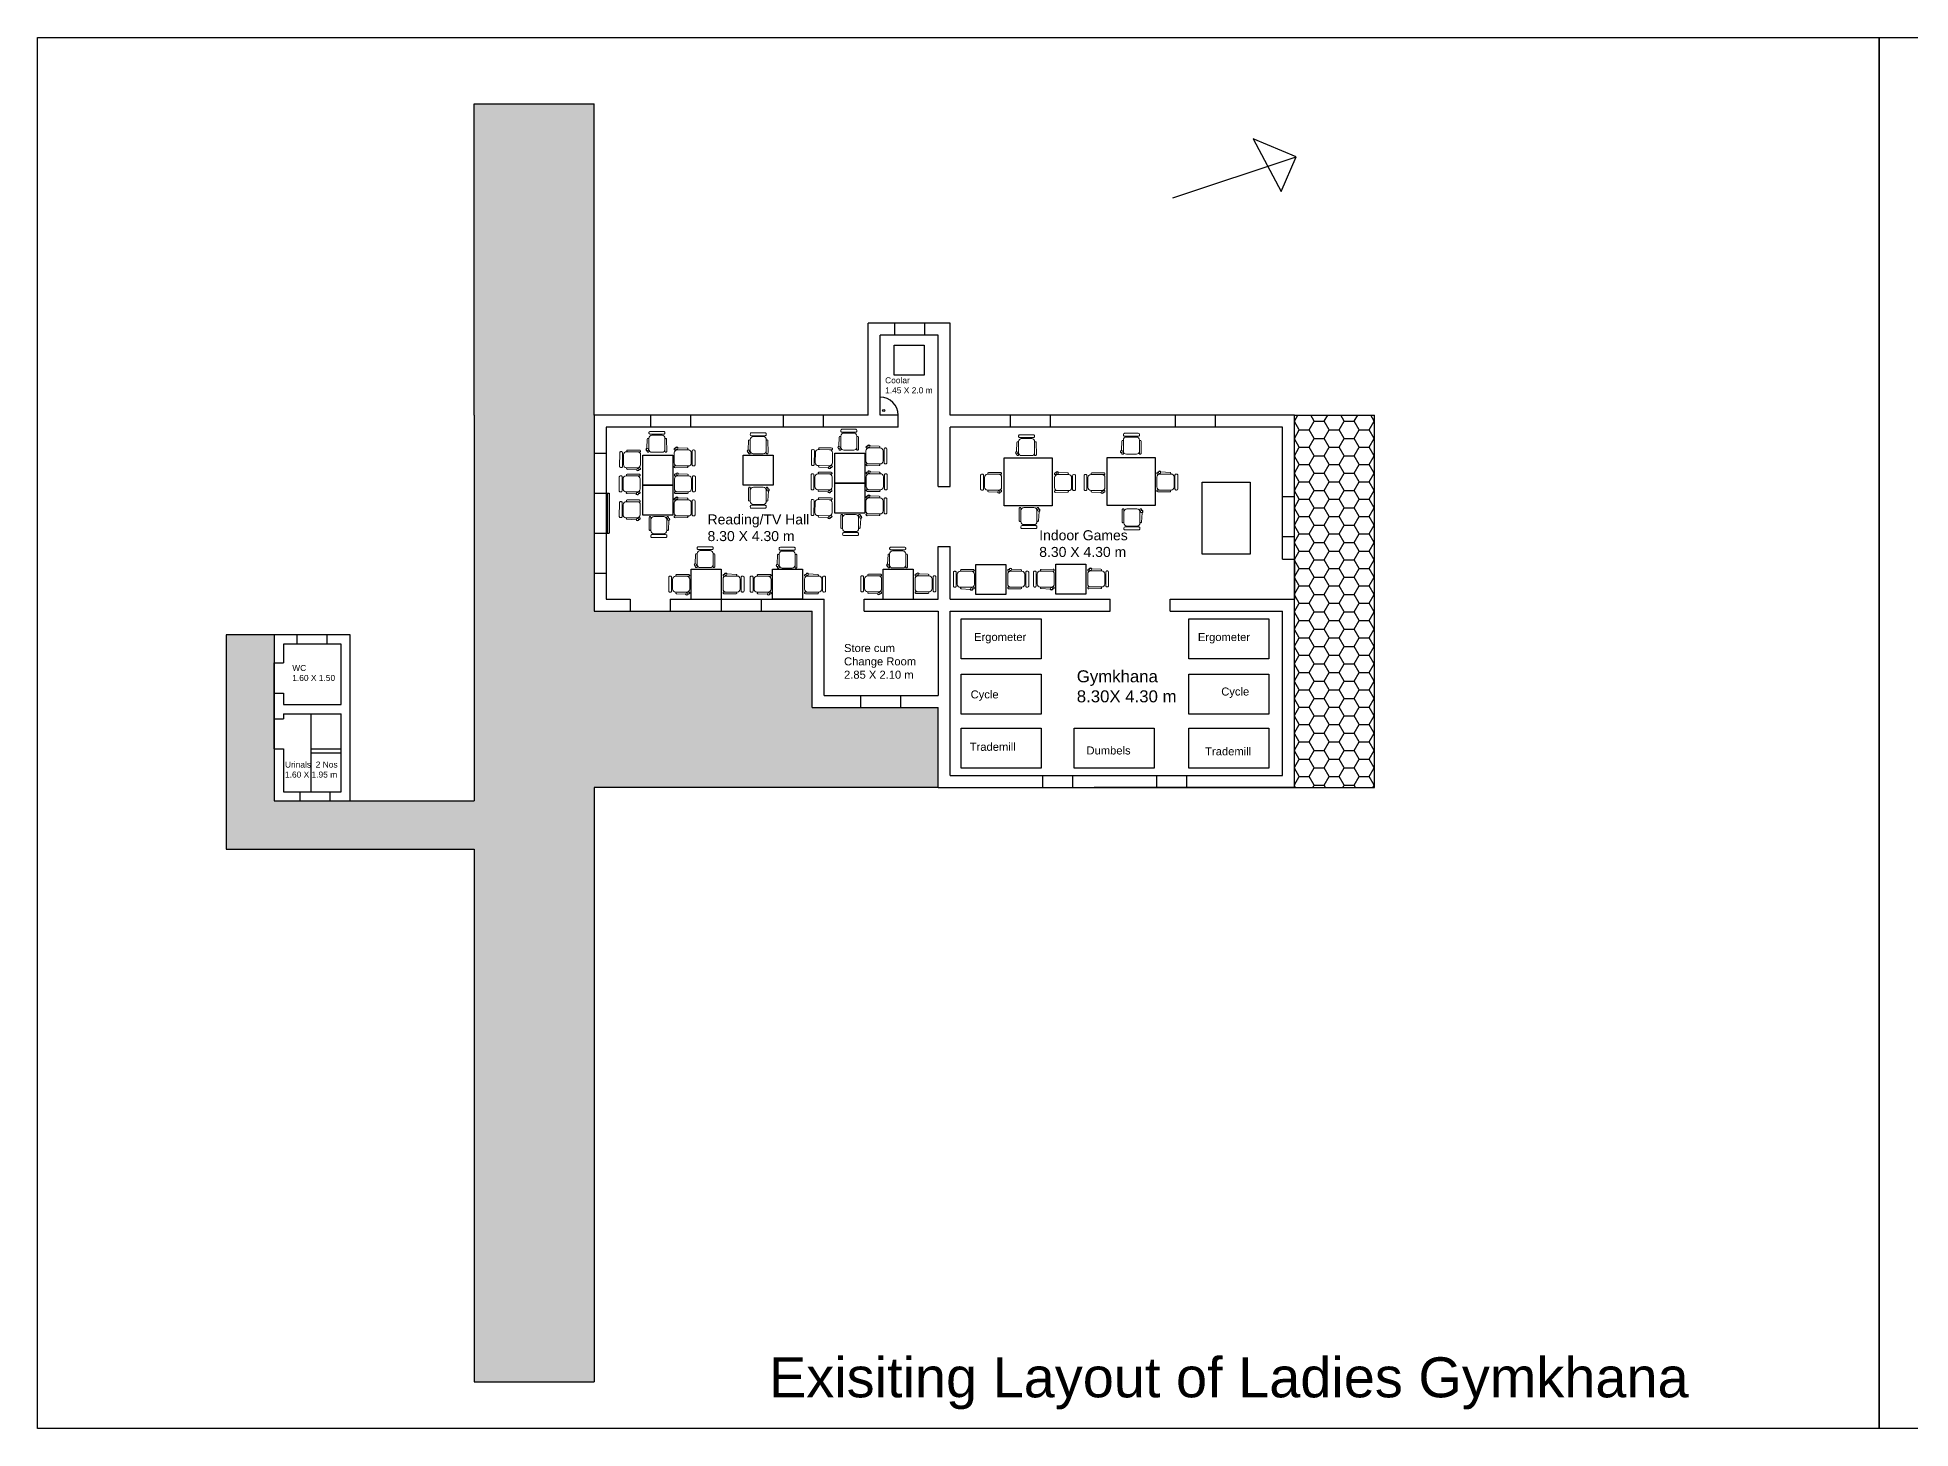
# Model space of a CAD drawing. Header units: inches. Extents: x -10 to 157, y -176 to 42.
# Drawn here: x 18.83 to 65.64, y 7.08 to 41.84 of the extents above; entities that cross this region are included whole.
import ezdxf

# ---------------------------------------------------------------- set-up
doc = ezdxf.new("R2010")
doc.units = ezdxf.units.IN
doc.header["$MEASUREMENT"] = 0
doc.layers.add('FUR', color=32, linetype='Continuous', lineweight=18)
doc.layers.add('FURN', color=10, linetype='Continuous', lineweight=9)
doc.styles.get("Standard").update_dxf_attribs({"font": 'arial.ttf'})
pattern_1 = [(0, (7.23308, 17.9613), (0.375, 0.21650635), [0.25, -0.5]), (120, (7.23308, 17.9613), (-0.375, 0.21650635), [0.25, -0.5]), (60, (7.23308, 17.9613), (8e-10, 0.4330127), [-0.5, 0.25])]

# ---------------------------------------------------------------- blocks, each defined once
blk = doc.blocks.new('CINE CHAIR')
at = {"layer": 'FUR', "color": 48, "lineweight": 0}
for p, q in [((448043.776, 57308.306), (448043.8, 57308.306)), ((448043.776, 57308.058), (448043.8, 57308.058))]:
    blk.add_line(p, q, dxfattribs=at)
blk.add_lwpolyline([(448043.45, 57308.434), (448043.678, 57308.423, -0.388092), (448043.695, 57308.404), (448043.695, 57308.401, -0.414214), (448043.676, 57308.382), (448043.367, 57308.382, -0.414214), (448043.348, 57308.401), (448043.348, 57308.404, -0.491313), (448043.377, 57308.423), (448043.384, 57308.436)], format="xyb", dxfattribs=at)
for points in [[(448043.424, 57308.382), (448043.7, 57308.382, -0.414214), (448043.776, 57308.306), (448043.776, 57308.058, -0.414214), (448043.7, 57307.982), (448043.424, 57307.982, -0.414214), (448043.348, 57308.058), (448043.348, 57308.306, -0.414214)], [(448043.828, 57308.382), (448043.842, 57308.382, -0.414214), (448043.871, 57308.353), (448043.871, 57308.01, -0.414214), (448043.842, 57307.982), (448043.828, 57307.982, -0.414214), (448043.8, 57308.01), (448043.8, 57308.353, -0.414214)], [(448043.379, 57307.938), (448043.678, 57307.94, 0.393133), (448043.695, 57307.959), (448043.695, 57307.963, 0.414214), (448043.676, 57307.982), (448043.367, 57307.982, 0.414214), (448043.348, 57307.963), (448043.348, 57307.966, 0.435766)]]:
    blk.add_lwpolyline(points, format="xyb", close=True, dxfattribs=at)
blk.add_circle((448043.417, 57308.422), 0.0249, dxfattribs=at)
blk.add_arc((448043.417, 57308.422), 0.0356, 19.6628, 156.9494, dxfattribs=at)

msp = doc.modelspace()

# ---------------------------------------------------------------- hatches: boundary and pattern name
h = msp.add_hatch()
h.set_pattern_fill('HONEY', color=31, scale=2, style=0)
h.set_pattern_definition(pattern_1)
h.paths.add_polyline_path([(32.737, 32.402), (32.737, 40.185), (29.737, 40.185), (29.737, 32.402), (29.737, 22.763), (26.643, 22.763), (24.743, 22.763), (24.743, 26.913), (23.543, 26.913), (23.543, 21.563), (29.737, 21.563), (29.737, 8.248), (32.737, 8.248), (32.737, 23.102), (41.337, 23.102), (41.337, 25.102), (38.187, 25.102), (38.187, 27.502), (32.737, 27.502)])
h = msp.add_hatch()
h.set_pattern_fill('HONEY', color=31, scale=2, style=0)
h.set_pattern_definition(pattern_1)
edge = h.paths.add_edge_path()
edge.add_line((52.237, 23.102), (52.237, 32.402))
edge.add_line((50.237, 32.402), (52.237, 32.402))
edge.add_line((50.237, 23.102), (50.237, 32.402))
edge.add_line((50.237, 23.102), (52.237, 23.102))

# ---------------------------------------------------------------- linework, layer by layer
for p, q in [((29.737, 32.402), (29.737, 40.185)), ((29.737, 40.185), (32.737, 40.185)), ((32.737, 32.402), (32.737, 40.185)), ((47.2, 37.836), (50.284, 38.862)), ((50.284, 38.862), (49.205, 39.309)), ((49.205, 39.309), (49.908, 37.989)), ((49.908, 37.989), (50.284, 38.862)), ((39.587, 32.402), (39.587, 34.702)), ((41.637, 34.702), (39.587, 34.702)), ((40.242, 34.702), (40.242, 34.402)), ((40.992, 34.702), (40.992, 34.402)), ((41.637, 32.402), (41.637, 34.702)), ((39.887, 32.402), (39.887, 34.402)), ((41.337, 34.402), (39.887, 34.402)), ((41.337, 31.252), (41.337, 34.402)), ((40.239, 33.406), (40.239, 34.156)), ((40.239, 34.156), (40.989, 34.156)), ((40.989, 34.156), (40.989, 33.406)), ((40.989, 33.406), (40.239, 33.406)), ((29.737, 32.402), (29.737, 22.763)), ((32.737, 32.402), (32.737, 27.502)), ((39.587, 32.402), (32.737, 32.402)), ((34.147, 32.402), (34.147, 32.102)), ((35.147, 32.402), (35.147, 32.102)), ((37.46, 32.402), (37.46, 32.102)), ((38.46, 32.402), (38.46, 32.102)), ((40.337, 32.402), (39.887, 32.402)), ((40.337, 32.102), (40.337, 32.402)), ((50.237, 32.402), (41.637, 32.402)), ((43.135, 32.402), (43.135, 32.102)), ((44.135, 32.402), (44.135, 32.102)), ((47.262, 32.402), (47.262, 32.102)), ((48.262, 32.402), (48.262, 32.102)), ((50.237, 28.802), (50.237, 32.402)), ((50.237, 32.402), (52.237, 32.402)), ((50.237, 23.102), (50.237, 32.402)), ((52.237, 23.102), (52.237, 32.402)), ((33.037, 32.102), (33.037, 27.802)), ((40.337, 32.102), (33.037, 32.102)), ((41.637, 31.252), (41.637, 32.102)), ((49.937, 32.102), (41.637, 32.102)), ((49.937, 28.802), (49.937, 32.102)), ((32.737, 31.452), (33.037, 31.452)), ((41.337, 30.623), (41.337, 31.252)), ((41.637, 30.623), (41.637, 31.252)), ((32.737, 30.452), (33.112, 30.452)), ((33.062, 30.452), (33.062, 29.452)), ((33.112, 30.452), (33.112, 29.452)), ((41.337, 30.623), (41.637, 30.623)), ((49.937, 30.371), (50.237, 30.371)), ((32.737, 29.452), (33.112, 29.452)), ((41.337, 27.802), (41.337, 29.123)), ((41.337, 29.123), (41.637, 29.123)), ((41.637, 27.802), (41.637, 29.123)), ((49.937, 29.371), (50.237, 29.371)), ((49.937, 28.802), (50.237, 28.802)), ((50.237, 28.802), (50.237, 27.802)), ((32.737, 28.452), (33.037, 28.452)), ((33.037, 27.802), (33.637, 27.802)), ((33.637, 27.802), (33.637, 27.502)), ((34.637, 27.802), (34.637, 27.502)), ((34.637, 27.802), (38.487, 27.802)), ((35.912, 27.802), (35.912, 27.502)), ((36.912, 27.802), (38.487, 27.802)), ((36.912, 27.802), (36.912, 27.502)), ((37.947, 27.802), (37.197, 27.802)), ((38.487, 27.502), (38.487, 27.802)), ((39.487, 27.802), (41.337, 27.802)), ((39.487, 27.502), (39.487, 27.802)), ((41.637, 27.802), (42.437, 27.802)), ((42.437, 27.802), (45.637, 27.802)), ((45.637, 27.502), (45.637, 27.802)), ((47.137, 27.802), (50.237, 27.802)), ((47.137, 27.502), (47.137, 27.802)), ((50.237, 23.102), (50.237, 27.802)), ((32.737, 27.502), (33.637, 27.502)), ((32.737, 27.502), (38.187, 27.502)), ((34.637, 27.502), (38.187, 27.502)), ((38.187, 25.102), (38.187, 27.502)), ((38.487, 25.402), (38.487, 27.502)), ((39.487, 27.502), (41.337, 27.502)), ((41.337, 27.502), (41.337, 25.402)), ((41.637, 27.502), (42.437, 27.502)), ((41.637, 23.402), (41.637, 27.502)), ((42.437, 27.502), (45.637, 27.502)), ((47.137, 27.502), (49.937, 27.502)), ((49.937, 23.402), (49.937, 27.502)), ((23.543, 26.913), (23.543, 21.563)), ((24.743, 26.913), (23.543, 26.913)), ((26.643, 26.913), (24.743, 26.913)), ((24.743, 26.913), (24.743, 26.211)), ((24.743, 26.913), (24.743, 22.763)), ((26.413, 26.683), (24.973, 26.683)), ((24.973, 26.683), (24.973, 26.211)), ((25.306, 26.913), (25.306, 26.683)), ((26.056, 26.913), (26.056, 26.683)), ((26.413, 25.173), (26.413, 26.683)), ((26.643, 22.763), (26.643, 26.913)), ((24.743, 26.211), (24.973, 26.211)), ((24.743, 24.068), (24.743, 26.211)), ((24.743, 25.461), (24.743, 24.818)), ((24.743, 25.461), (24.973, 25.461)), ((24.973, 25.461), (24.973, 25.173)), ((38.487, 25.402), (39.537, 25.402)), ((39.393, 25.402), (39.393, 25.102)), ((39.537, 25.402), (41.337, 25.402)), ((40.393, 25.402), (40.393, 25.102)), ((24.743, 24.818), (24.973, 24.818)), ((24.973, 25.173), (26.413, 25.173)), ((24.973, 24.943), (24.973, 24.818)), ((24.973, 24.943), (26.413, 24.943)), ((25.663, 22.993), (25.663, 24.943)), ((26.413, 22.993), (26.413, 24.943)), ((38.187, 25.102), (41.337, 25.102)), ((41.337, 23.102), (41.337, 25.102)), ((24.743, 24.068), (24.743, 22.763)), ((24.743, 24.068), (24.973, 24.068)), ((24.973, 24.068), (24.973, 22.993)), ((25.663, 24.063), (26.413, 24.063)), ((25.663, 23.963), (26.413, 23.963)), ((24.973, 22.993), (26.413, 22.993)), ((25.381, 22.993), (25.381, 22.763)), ((26.131, 22.993), (26.131, 22.763)), ((32.737, 23.102), (32.737, 8.248)), ((41.337, 23.102), (32.737, 23.102)), ((41.337, 23.102), (50.237, 23.102)), ((41.637, 23.402), (49.937, 23.402)), ((43.946, 23.402), (43.946, 23.102)), ((44.696, 23.402), (44.696, 23.102)), ((50.237, 23.102), (45.237, 23.102)), ((45.237, 23.102), (50.237, 23.102)), ((46.793, 23.402), (46.793, 23.102)), ((47.543, 23.402), (47.543, 23.102)), ((50.237, 23.102), (52.237, 23.102)), ((24.743, 22.763), (26.643, 22.763)), ((26.643, 22.763), (29.737, 22.763)), ((23.543, 21.563), (29.737, 21.563)), ((29.737, 21.563), (29.737, 8.248)), ((29.737, 8.248), (32.737, 8.248))]:
    msp.add_line(p, q)
at = {"color": 1}
for p, q in [((33.956, 30.658), (33.956, 31.408)), ((33.956, 31.408), (34.706, 31.408)), ((34.706, 31.408), (34.706, 30.658)), ((36.46, 30.653), (36.46, 31.403)), ((36.46, 31.403), (37.21, 31.403)), ((37.21, 31.403), (37.21, 30.653)), ((38.751, 30.708), (38.751, 31.458)), ((38.751, 31.458), (39.501, 31.458)), ((39.501, 31.458), (39.501, 30.708)), ((34.706, 30.658), (33.956, 30.658)), ((33.956, 29.908), (33.956, 30.658)), ((33.956, 30.658), (34.706, 30.658)), ((34.706, 30.658), (34.706, 29.908)), ((37.21, 30.653), (36.46, 30.653)), ((39.501, 30.708), (38.751, 30.708)), ((38.751, 29.958), (38.751, 30.708)), ((38.751, 30.708), (39.501, 30.708)), ((39.501, 30.708), (39.501, 29.958)), ((39.501, 29.958), (38.751, 29.958)), ((34.706, 29.908), (33.956, 29.908)), ((39.959, 28.559), (40.709, 28.559)), ((39.959, 27.809), (39.959, 28.559)), ((40.709, 28.559), (40.709, 27.809)), ((35.162, 28.552), (35.912, 28.552)), ((35.162, 27.802), (35.162, 28.552)), ((35.912, 28.552), (35.912, 27.802)), ((37.197, 28.552), (37.947, 28.552)), ((37.197, 27.802), (37.197, 28.552)), ((37.947, 28.552), (37.947, 27.802))]:
    msp.add_line(p, q, dxfattribs=at)
at = {"color": 3}
for p, q in [((42.987, 31.341), (44.187, 31.341)), ((42.987, 30.141), (42.987, 31.341)), ((44.187, 31.341), (44.187, 30.141)), ((45.558, 31.349), (46.758, 31.349)), ((45.558, 30.149), (45.558, 31.349)), ((46.758, 31.349), (46.758, 30.149)), ((47.934, 28.932), (47.934, 30.732)), ((47.934, 30.732), (49.134, 30.732)), ((49.134, 30.732), (49.134, 28.932)), ((44.187, 30.141), (42.987, 30.141)), ((46.758, 30.149), (45.558, 30.149)), ((42.276, 28.675), (43.026, 28.675)), ((42.276, 27.925), (42.276, 28.675)), ((43.026, 28.675), (43.026, 27.925)), ((44.273, 28.68), (45.023, 28.68)), ((44.273, 27.93), (44.273, 28.68)), ((45.023, 28.68), (45.023, 27.93)), ((49.134, 28.932), (47.934, 28.932)), ((43.026, 27.925), (42.276, 27.925)), ((45.023, 27.93), (44.273, 27.93))]:
    msp.add_line(p, q, dxfattribs=at)
at = {"color": 6}
for p, q in [((41.909, 27.312), (43.909, 27.312)), ((41.909, 26.312), (41.909, 27.312)), ((43.909, 27.312), (43.909, 26.312)), ((47.6, 27.312), (49.6, 27.312)), ((47.6, 26.312), (47.6, 27.312)), ((49.6, 27.312), (49.6, 26.312)), ((43.909, 26.312), (41.909, 26.312)), ((49.6, 26.312), (47.6, 26.312)), ((41.909, 25.935), (43.909, 25.935)), ((41.909, 24.935), (41.909, 25.935)), ((43.909, 25.935), (43.909, 24.935)), ((47.6, 25.935), (49.6, 25.935)), ((47.6, 24.935), (47.6, 25.935)), ((49.6, 25.935), (49.6, 24.935)), ((43.909, 24.935), (41.909, 24.935)), ((49.6, 24.935), (47.6, 24.935)), ((41.909, 24.586), (43.909, 24.586)), ((41.909, 23.586), (41.909, 24.586)), ((43.909, 24.586), (43.909, 23.586)), ((44.733, 24.586), (46.733, 24.586)), ((44.733, 23.586), (44.733, 24.586)), ((46.733, 24.586), (46.733, 23.586)), ((47.6, 24.586), (49.6, 24.586)), ((47.6, 23.586), (47.6, 24.586)), ((49.6, 24.586), (49.6, 23.586)), ((43.909, 23.586), (41.909, 23.586)), ((46.733, 23.586), (44.733, 23.586)), ((49.6, 23.586), (47.6, 23.586))]:
    msp.add_line(p, q, dxfattribs=at)
for points in [[(18.826, 41.842), (64.848, 41.842), (64.848, 7.081), (18.826, 7.081)], [(64.848, 41.842), (110.869, 41.842), (110.869, 7.081), (64.848, 7.081)]]:
    msp.add_lwpolyline(points, close=True)
msp.add_circle((39.974, 32.521), 0.0256)
msp.add_arc((39.887, 32.402), 0.45, 0, 90)

# ---------------------------------------------------------------- block references
at = {"layer": 'FURN'}
for p, rotation in [((57335.792, -448012.728), 89.99914340739991), ((57338.323, -448012.766), 89.99914340739991), ((57340.586, -448012.677), 89.99914340739991), ((57345.029, -448012.812), 89.99914340739991), ((57347.649, -448012.777), 89.99914340739991), ((448462.91, 54239.146), 179.6037026263091), ((448467.704, 54239.197), 179.6037026263091), ((448087.125, 57332.212), 179.9991434073999), ((-447999.961, -57270.765), 359.9991434073999), ((448089.709, 57332.206), 179.9991434073999), ((-447997.403, -57270.75), 359.9991434073999), ((-57264.643, 448074.808), 269.9991434073999), ((-448009.467, -57271.398), 359.9991434073999), ((-448004.673, -57271.348), 359.9991434073999), ((-57257.88, 448074.301), 269.9991434073999), ((-57255.306, 448074.267), 269.9991434073999), ((-57267.129, 448074.075), 269.9991434073999), ((-57262.335, 448074.126), 269.9991434073999), ((57336.996, -448015.611), 89.99914340739991), ((57339.046, -448015.625), 89.99914340739991), ((57341.807, -448015.619), 89.99914340739991), ((-448001.13, -57273.178), 359.9991434073999), ((448088.442, 57329.793), 179.9991434073999), ((-447999.133, -57273.173), 359.9991434073999), ((448079.331, 57329.665), 179.9991434073999), ((-448008.244, -57273.3), 359.9991434073999), ((448081.366, 57329.665), 179.9991434073999), ((-448006.208, -57273.3), 359.9991434073999), ((448084.128, 57329.672), 179.9991434073999), ((-448003.447, -57273.294), 359.9991434073999), ((448086.445, 57329.787), 179.9991434073999)]:
    msp.add_blockref('CINE CHAIR', p, dxfattribs=dict(at, rotation=rotation))
at = {"layer": 'FURN', "color": 1}
for p, rotation in [((-448009.467, -57270.149), 359.9991434073999), ((-448004.673, -57270.099), 359.9991434073999), ((448462.899, 54238.543), 179.6037026263091), ((-448009.46, -57270.795), 359.9991434073999), ((448467.694, 54238.593), 179.6037026263091), ((-448004.666, -57270.744), 359.9991434073999), ((448462.901, 54237.897), 179.6037026263091), ((448467.696, 54237.948), 179.6037026263091)]:
    msp.add_blockref('CINE CHAIR', p, dxfattribs=dict(at, rotation=rotation))

# ---------------------------------------------------------------- texts
at = {"attachment_point": 1}
for s, width, insert, char_height in [('Coolar\\P1.45 X 2.0 m', 2.02111, (40.01, 33.35), 0.15), ('Reading/TV Hall\\P8.30 X 4.30 m', 4.07921, (35.572, 29.924), 0.25), ('Indoor Games\\P8.30 X 4.30 m', 4.59995, (43.861, 29.528), 0.25), ('Store cum\\PChange Room\\P2.85 X 2.10 m', 2.02111, (38.983, 26.685), 0.2), ('Ergometer', 2.02111, (42.233, 26.961), 0.2), ('Ergometer', 2.02111, (47.826, 26.959), 0.2), ('WC\\P1.60 X 1.50', 2.02111, (25.194, 26.163), 0.15), ('Gymkhana\\P8.30X 4.30 m', 2.63789, (44.8, 26.028), 0.3), ('Cycle', 2.02111, (42.147, 25.526), 0.2), ('Cycle', 2.02111, (48.41, 25.598), 0.2), ('Trademill', 2.02111, (42.125, 24.217), 0.2), ('Dumbels', 2.02111, (45.042, 24.125), 0.2), ('Trademill', 2.02111, (48.009, 24.104), 0.2), ('Urinals  2 Nos\\P1.60 X 1.95 m', 1.47049, (25.012, 23.748), 0.15), ('Exisiting Layout of Ladies Gymkhana', 25.38091, (37.108, 8.861), 1)]:
    msp.add_mtext_dynamic_manual_height_columns(s, width=width, gutter_width=1, heights=[0], dxfattribs=dict(at, insert=insert, char_height=char_height))

doc.saveas('drawing.dxf')
